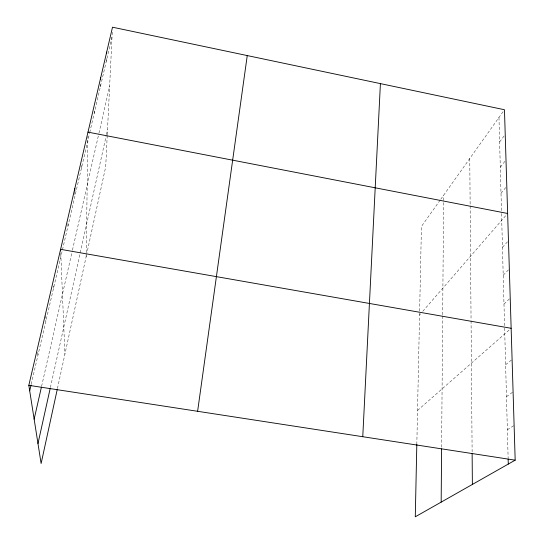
<?xml version="1.0" encoding="UTF-8"?>
<svg xmlns="http://www.w3.org/2000/svg" width="544" height="544" viewBox="0 0 544 544"><rect width="100%" height="100%" fill="white"/><g stroke="black" fill="none" stroke-linecap="round" stroke-linejoin="round"><path stroke-width="0.41" stroke-dasharray="2.72 2.04" d="M81.471 168.082L81.478 165.628M441.612 447.195L442.673 315.568M442.68 314.738L443.646 195.228M86.129 256.734L86.176 253.416M86.19 252.586L87.924 136.367M416.82 444.394L421.437 226.447L440.307 199.92M94.221 113.247L94.275 110.867M100.361 86.816L100.443 84.374M106.304 61.268L106.406 58.766M107.229 135.578L105.713 166.756L87.006 252.695M107.27 134.749L112.275 31.878M57.446 388.511L86.829 253.504M50.388 387.539L106.264 135.402M106.44 134.592L107.515 129.758M41.596 386.294L72.264 250.927M72.454 250.111L98.77 133.933M98.954 133.124L109.643 85.945M31.226 384.2L89.542 133.362M89.726 132.552L112.05 36.557M440.783 199.254L504.009 110.384M499.623 141.97L505.22 134.436M500.303 167.239L506.002 159.929M501.004 193.331L506.804 186.266M419.56 315.024L420.634 313.786M422.783 311.304L507.634 213.472M502.452 247.302L508.47 240.761M503.207 275.21L509.334 268.96M503.982 304.048L510.224 298.119M417.54 410.448L511.142 328.29M505.614 364.732L512.101 359.523M506.471 396.678L513.087 391.87M507.362 429.774L514.114 425.394M37.59 352.308L37.944 355.3M45.397 315.513L45.886 321.144M53.387 285.967L53.53 288.252M60.765 253.348L64.913 354.219M498.964 117.47L501.527 212.704M501.548 213.547L504.608 327.243M504.628 328.073L508.13 458.218M67.939 223.489L68 226.012M74.814 191.794L74.854 196.54M469.764 158.515L470.138 205.102M470.145 205.931L471.056 319.94M471.063 320.783L472.117 451.785"/><path stroke-width="0.82" d="M441.17 502.126L441.599 448.888M416.82 444.394L415.283 516.8L515.175 460.17L504.465 109.738L112.506 27.2L28.825 385.322L41.12 463.529L57.27 389.327M100.613 79.492L100.667 77.867M106.617 53.768L106.685 52.102M362.766 436.716L380.412 83.613M197.615 411.298L247.255 55.576M37.978 443.53L50.204 388.355M34.143 419.172L41.412 387.117M29.689 390.81L31.028 385.03M28.825 385.322L515.175 460.17M511.142 328.29L60.602 249.329L60.663 250.94M87.985 132.131L507.634 213.472M508.15 459.061L508.286 464.08M74.78 188.639L74.8 191.005M472.131 453.458L472.376 484.432"/></g></svg>
